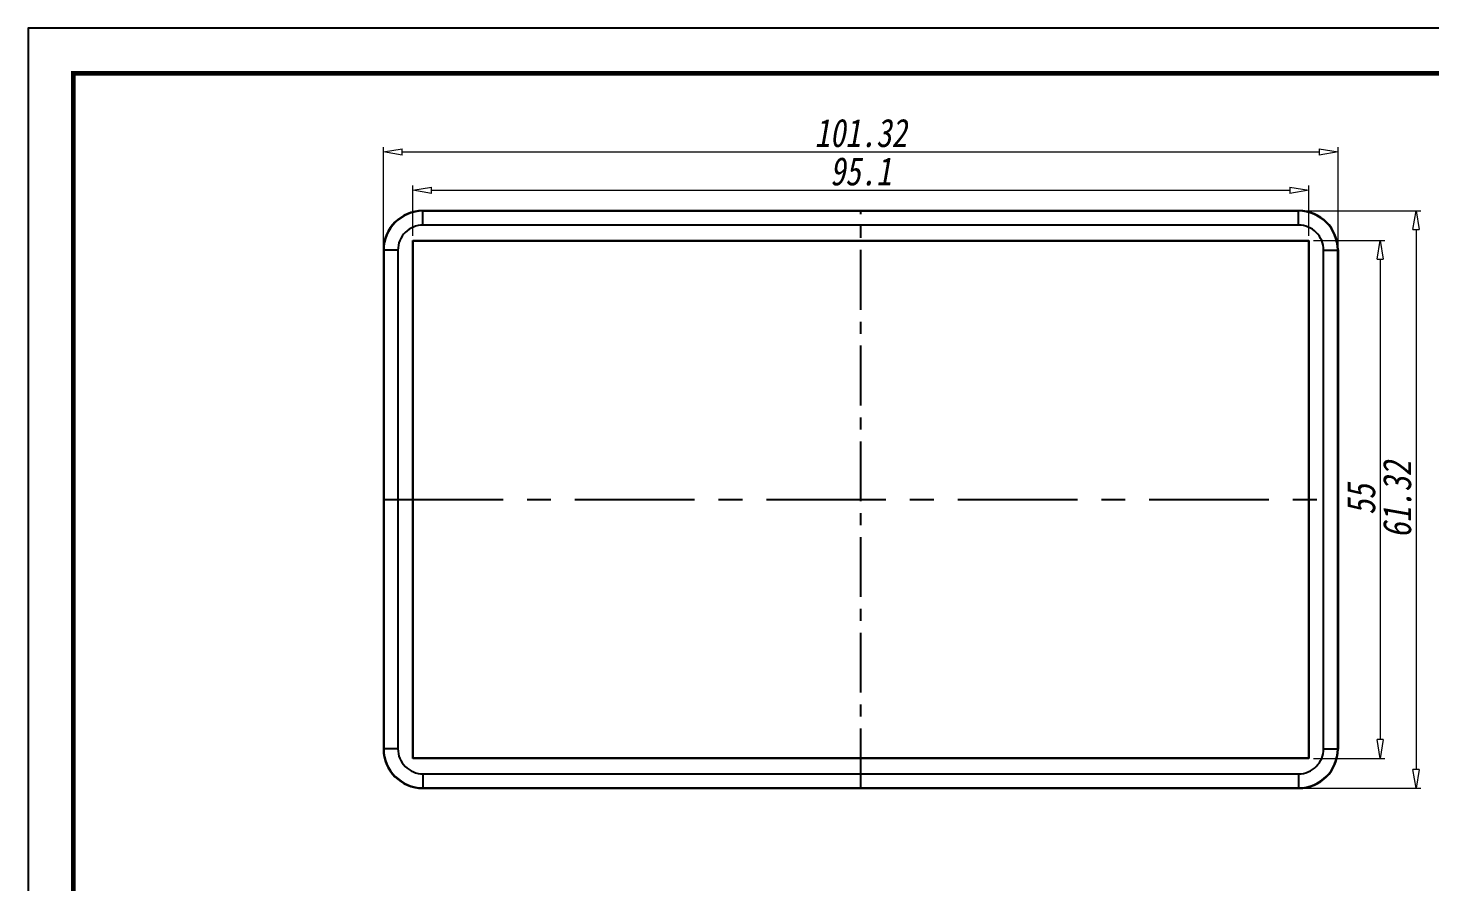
# Model space of a CAD drawing. Header units: millimetres. Extents: x -36 to 243, y 1043 to 1237.
# Drawn here: x -36 to 112.8, y 1146.6 to 1237.2 of the extents above; entities that cross this region are included whole.
import ezdxf

# ---------------------------------------------------------------- set-up
doc = ezdxf.new("R2010")
doc.units = ezdxf.units.MM
doc.linetypes.add('CENTER', pattern=[50.800000000000004, 31.75, -6.35, 6.35, -6.35])
doc.layers.add('06___PRT_ALL_SURFS', color=7, linetype='Continuous')
doc.layers.add('from', color=7, linetype='Continuous')
doc.layers.add('dim', color=82, linetype='Continuous', lineweight=9)
doc.styles.add('wuwei', font='SimSun.ttf', dxfattribs={"width": 0.8, "oblique": 10})
doc.dimstyles.new('wuwei', dxfattribs={"dimtxt": 2.5, "dimasz": 1.5, "dimexe": 0.3, "dimexo": 0.3, "dimgap": 0.5, "dimtad": 1, "dimdsep": 46, "dimtxsty": 'wuwei', "dimblk": 'CLOSEDBLANK', "dimcen": 0, "dimclrd": 42, "dimclre": 40, "dimclrt": 74, "dimazin": 2, "dimtfac": 1, "dimtofl": 0, "dimtmove": 0, "dimatfit": 3, "dimfxl": 0, "dimlwd": 5, "dimlwe": 5, "dimarcsym": 0})

# ---------------------------------------------------------------- blocks, each defined once
blk = doc.blocks.new('_ClosedBlank')
at = {"color": 0, "linetype": 'ByBlock', "lineweight": -2}
for p, q in [((-1, 0.1666666666666667), (0, 0)), ((-1, 0.1666666666666667), (-1, -0.1666666666666667)), ((0, 0), (-1, -0.1666666666666667))]:
    blk.add_line(p, q, dxfattribs=at)
blk = doc.blocks.new('*D74')
at = {"layer": 'Defpoints', "color": 0}
for p in [(99.9601920835371, 1219.985902611375), (4.860192083536731, 1214.664114756421), (99.9601920835371, 1214.664114756421)]:
    blk.add_point(p, dxfattribs=at)
at = {"layer": 'dim', "color": 40, "lineweight": 5}
for p, q in [((4.860192083536731, 1215.163864756421), (4.860192083536731, 1220.485652611375)), ((99.9601920835371, 1215.163864756421), (99.9601920835371, 1220.485652611375))]:
    blk.add_line(p, q, dxfattribs=at)
at = {"layer": 'dim', "color": 42, "lineweight": 5}
blk.add_line((6.860192083536731, 1219.985902611375), (97.9601920835371, 1219.985902611375), dxfattribs=at)
at = {"layer": 'dim', "color": 42, "lineweight": 5, "xscale": 2, "yscale": 2, "zscale": 2, "rotation": 180}
blk.add_blockref('_ClosedBlank', (4.860192083536731, 1219.985902611375), dxfattribs=at)
at = {"layer": 'dim', "color": 42, "lineweight": 5, "xscale": 2, "yscale": 2, "zscale": 2}
blk.add_blockref('_ClosedBlank', (99.9601920835371, 1219.985902611375), dxfattribs=at)
at = {"layer": 'dim', "color": 74, "insert": (52.41019208353691, 1221.985652611375), "char_height": 3, "attachment_point": 5, "style": 'wuwei'}
blk.add_mtext('95.1', dxfattribs=at)
blk = doc.blocks.new('*D75')
at = {"layer": 'Defpoints', "color": 0}
for p in [(99.9601920835371, 1214.664114756421), (99.9601920835371, 1159.664114756421), (107.5406051341038, 1159.664114756421)]:
    blk.add_point(p, dxfattribs=at)
at = {"layer": 'dim', "color": 40, "lineweight": 5}
for p, q in [((100.4599420835371, 1214.664114756421), (108.0403551341038, 1214.664114756421)), ((100.4599420835371, 1159.664114756421), (108.0403551341038, 1159.664114756421))]:
    blk.add_line(p, q, dxfattribs=at)
at = {"layer": 'dim', "color": 42, "lineweight": 5}
blk.add_line((107.5406051341038, 1212.664114756421), (107.5406051341038, 1161.664114756421), dxfattribs=at)
at = {"layer": 'dim', "color": 42, "lineweight": 5, "xscale": 2, "yscale": 2, "zscale": 2}
for p, rotation in [((107.5406051341038, 1214.664114756421), 90), ((107.5406051341038, 1159.664114756421), 270)]:
    blk.add_blockref('_ClosedBlank', p, dxfattribs=dict(at, rotation=rotation))
at = {"layer": 'dim', "color": 74, "insert": (105.5408551341036, 1187.164114756421), "char_height": 3, "attachment_point": 5, "rotation": 90, "style": 'wuwei'}
blk.add_mtext('55', dxfattribs=at)
blk = doc.blocks.new('*D76')
at = {"layer": 'Defpoints', "color": 0}
for p in [(103.070594382837, 1224.060256312982), (1.749789784314089, 1213.667051215168), (103.070594382837, 1213.66624686177)]:
    blk.add_point(p, dxfattribs=at)
at = {"layer": 'dim', "color": 40, "lineweight": 5}
for p, q in [((1.749789784314089, 1214.166801215168), (1.74978978431409, 1224.560006312982)), ((103.070594382837, 1214.16599686177), (103.070594382837, 1224.560006312982))]:
    blk.add_line(p, q, dxfattribs=at)
at = {"layer": 'dim', "color": 42, "lineweight": 5}
blk.add_line((3.74978978431409, 1224.060256312982), (101.070594382837, 1224.060256312982), dxfattribs=at)
at = {"layer": 'dim', "color": 42, "lineweight": 5, "xscale": 2, "yscale": 2, "zscale": 2, "rotation": 180}
blk.add_blockref('_ClosedBlank', (1.74978978431409, 1224.060256312982), dxfattribs=at)
at = {"layer": 'dim', "color": 42, "lineweight": 5, "xscale": 2, "yscale": 2, "zscale": 2}
blk.add_blockref('_ClosedBlank', (103.070594382837, 1224.060256312982), dxfattribs=at)
at = {"layer": 'dim', "color": 74, "insert": (52.41019208357557, 1226.060006312982), "char_height": 3, "attachment_point": 5, "style": 'wuwei'}
blk.add_mtext('101.32', dxfattribs=at)
blk = doc.blocks.new('*D77')
at = {"layer": 'Defpoints', "color": 0}
for p in [(98.91312854238413, 1217.824517055644), (98.91312854234184, 1156.503712457099), (111.3538178898211, 1156.503712457099)]:
    blk.add_point(p, dxfattribs=at)
at = {"layer": 'dim', "color": 40, "lineweight": 5}
for p, q in [((99.41287854238414, 1217.824517055644), (111.8535678898212, 1217.824517055644)), ((99.41287854234184, 1156.503712457099), (111.8535678898211, 1156.503712457099))]:
    blk.add_line(p, q, dxfattribs=at)
at = {"layer": 'dim', "color": 42, "lineweight": 5}
blk.add_line((111.3538178898211, 1215.824517055644), (111.3538178898211, 1158.503712457099), dxfattribs=at)
at = {"layer": 'dim', "color": 42, "lineweight": 5, "xscale": 2, "yscale": 2, "zscale": 2}
for p, rotation in [((111.3538178898211, 1217.824517055644), 90), ((111.3538178898211, 1156.503712457099), 270)]:
    blk.add_blockref('_ClosedBlank', p, dxfattribs=dict(at, rotation=rotation))
at = {"layer": 'dim', "color": 74, "insert": (109.3540678898209, 1187.164114756371), "char_height": 3, "attachment_point": 5, "rotation": 90, "style": 'wuwei'}
blk.add_mtext('61.32', dxfattribs=at)
blk = doc.blocks.new('*u50')
at = {"color": 7, "linetype": 'Continuous'}
for p, q in [((-46.50293645884994, 30.66040229924999), (-46.46922288425003, 30.62714553085004)), ((-46.50293645884994, 30.66040229924999), (46.50293645884994, 30.66040229924999)), ((-46.46967969034995, 29.12805929025001), (-46.46967968374975, 30.62714553085004)), ((46.46967969034995, 30.62714553085004), (-46.46922288425003, 30.62714553085004)), ((46.50293645884994, 30.66040229924999), (46.46967969034995, 30.62714553085004)), ((46.46967969034995, 29.12805929025001), (46.46967969034995, 30.62714553085004)), ((46.46967969034995, 29.12805929025001), (-46.46967969034995, 29.12805929025001)), ((-50.66040229925011, 26.50293645885), (-50.66040229925011, -26.50293645885)), ((-50.66040229925011, 26.50293645885), (-50.62714553075011, 26.46967969045005)), ((-50.62714553075011, 26.46967969045005), (-50.62714553075011, -26.46922288424997)), ((-49.12805929024989, 26.46967969045005), (-50.62714553075011, 26.46967969045005)), ((-49.12805929024989, 26.46967969045005), (-49.12805929024989, -26.46967969035001)), ((49.12805929024989, 26.46967969045005), (50.62714553075011, 26.46967968374997)), ((49.12805929024989, -26.46967969035001), (49.12805929024989, 26.46967969045005)), ((50.66040229925011, 26.50293645885), (50.62714553075011, 26.46922288425003)), ((50.62714553075011, -26.46967969035001), (50.62714553075011, 26.46922288425003)), ((50.66040229925011, 26.50293645885), (50.66040229925011, -26.50293645885)), ((-50.66040229925011, -26.50293645885), (-50.62714553075011, -26.46922288424997)), ((-49.12805929024989, -26.46967969035001), (-50.62714553075011, -26.46967968364999)), ((49.12805929024989, -26.46967969035001), (50.62714553075011, -26.46967969035001)), ((50.66040229925011, -26.50293645885), (50.62714553075011, -26.46967969035001)), ((-46.46967969034995, -29.12805929025001), (-46.46967969034995, -30.62714553075)), ((-46.46967969034995, -29.12805929025001), (46.46967969034995, -29.12805929025001)), ((46.46967969034995, -29.12805929025001), (46.4696796837502, -30.62714553075)), ((-46.50293645884994, -30.66040229915001), (-46.46967969034995, -30.62714553075)), ((-46.50293645884994, -30.66040229915001), (46.50293645884994, -30.66040229915001)), ((-46.46967969034995, -30.62714553075), (46.46922288425003, -30.62714553075)), ((46.50293645884994, -30.66040229915001), (46.46922288425003, -30.62714553075))]:
    blk.add_line(p, q, dxfattribs=at)
at = {"color": 1, "linetype": 'CENTER', "ltscale": 0.2}
blk.add_line((0, -30.66040230927291), (0, 30.66040230927288), dxfattribs=at)
at = {"color": 1, "linetype": 'CENTER', "ltscale": 0.4}
blk.add_line((-50.66040230927274, -1.4210854715202e-14), (50.66040230927319, -1.4210854715202e-14), dxfattribs=at)
at = {"color": 7, "linetype": 'Continuous'}
for centre, radius, start, end in [((-46.46813107094977, 26.46813114435002), 4.1590050031, 90.01504452800528, 179.9786667850999), ((46.46813114435008, 26.46813107094999), 4.1590050031, 0.0150445280003717, 89.97866678510478), ((-46.47031289615006, 26.47031289705001), 2.6577249166, 89.9863493311998, 180.0136506872993), ((46.47031250044984, 26.47031249964999), 2.6577249166, 359.9863578810001, 90.01364213788993), ((-46.46813166545007, -26.46813159195), 4.1590050031, 180.0150373511006, 269.9786739618013), ((-46.47031289694996, -26.47031289604996), 2.6577249166, 179.9863493311998, 270.0136506872993), ((46.46813159205021, -26.46813166545002), 4.1590050031, 270.0150373511005, 359.9786739617996), ((46.47031249964994, -26.47031250045001), 2.6577249166, 269.986357881, 0.0136421378996859)]:
    blk.add_arc(centre, radius, start, end, dxfattribs=at)
for centre, major_axis, start_param, end_param in [((-46.49786659494976, 26.49786659494998), (-2.9451491455, 2.9451491455), -0.7847891758, 0.7847891758), ((46.49786659495021, 26.49786659494998), (2.9451491455, 2.9451491455), -0.7847891758, 0.7847891758), ((-46.49786659494976, -26.49786659494998), (2.9451491455, 2.9451491455), -3.9263818294, -2.3568034778), ((46.49786659495021, -26.49786659494998), (-2.9451491455, 2.9451491455), -3.9263818294, -2.3568034778)]:
    blk.add_ellipse(centre, major_axis=major_axis, ratio=0.9987827659999999, start_param=start_param, end_param=end_param, dxfattribs=at)
at = {"layer": '06___PRT_ALL_SURFS', "color": 7, "linetype": 'Continuous'}
for p, q in [((-47.55000000004975, -27.49999999994998), (-47.55000000004975, 27.50000000005002)), ((-47.55000000004975, 27.50000000005002), (-47.52379611034985, 27.47379611035001)), ((-47.55000000004975, 27.50000000005002), (47.54999999995016, 27.50000000005002)), ((-47.52379611034985, -27.47379611035001), (-47.52379611034985, 27.47379611035001)), ((-47.52379611034985, 27.47379611035001), (47.5237961103503, 27.47379611035001)), ((47.54999999995016, 27.50000000005002), (47.5237961103503, 27.47379611035001)), ((47.5237961103503, 27.47379611035001), (47.5237961103503, -27.47379611035001)), ((47.54999999995016, 27.50000000005002), (47.54999999995016, -27.49999999994998)), ((-47.55000000004975, -27.49999999994998), (-47.52379611034985, -27.47379611035001)), ((47.54999999995016, -27.49999999994998), (-47.55000000004975, -27.49999999994998)), ((47.5237961103503, -27.47379611035001), (-47.52379611034985, -27.47379611035001)), ((47.54999999995016, -27.49999999994998), (47.5237961103503, -27.47379611035001))]:
    blk.add_line(p, q, dxfattribs=at)

msp = doc.modelspace()

# ---------------------------------------------------------------- linework, layer by layer
at = {"layer": 'from'}
msp.add_lwpolyline([(-35.97526956237743, 1043.434172409549), (242.8821858588922, 1043.434172409549), (242.8821858588922, 1237.215034131512), (-35.97526956237743, 1237.215034131512)], close=True, dxfattribs=at)
at = {"layer": 'from', "const_width": 0.480583457472253}
msp.add_lwpolyline([(-31.1694349876534, 1048.240006984273), (-31.1694349876534, 1232.409199556793), (238.0763512841704, 1232.409199556793), (238.0763512841704, 1048.240006984273), (-31.1694349876534, 1048.240006984273)], dxfattribs=at)

# ---------------------------------------------------------------- block references
at = {"color": 7}
msp.add_blockref('*u50', (52.41019208358694, 1187.164114756371), dxfattribs=at)

# ---------------------------------------------------------------- dimensions: what is measured, and where the dimension line sits
at = {"layer": 'dim', "color": 7}
for base, p1, p2, picture, middle in [((103.070594382837, 1224.060256312982), (1.749789784314089, 1213.667051215168), (103.070594382837, 1213.66624686177), '*D76', (52.41019208357557, 1226.060006312982)), ((99.9601920835371, 1219.985902611375), (4.860192083536731, 1214.664114756421), (99.9601920835371, 1214.664114756421), '*D74', (52.41019208353691, 1221.985652611375))]:
    dim = msp.add_linear_dim(base=base, p1=p1, p2=p2, dimstyle='wuwei', override={"dimtxt": 3, "dimasz": 2, "dimexe": 0.49975, "dimexo": 0.49975, "dimgap": 0.49975}, dxfattribs=at)
    dim.commit()
    dim.dimension.update_dxf_attribs({"geometry": picture, "text_midpoint": middle})
for base, p1, p2, picture, middle in [((111.3538178898211, 1156.503712457099), (98.91312854238413, 1217.824517055644), (98.91312854234184, 1156.503712457099), '*D77', (109.3540678898209, 1187.164114756371)), ((107.5406051341038, 1159.664114756421), (99.9601920835371, 1214.664114756421), (99.9601920835371, 1159.664114756421), '*D75', (105.5408551341036, 1187.164114756421))]:
    dim = msp.add_linear_dim(base=base, p1=p1, p2=p2, angle=90, dimstyle='wuwei', override={"dimtxt": 3, "dimasz": 2, "dimexe": 0.49975, "dimexo": 0.49975, "dimgap": 0.49975}, dxfattribs=at)
    dim.commit()
    dim.dimension.update_dxf_attribs({"geometry": picture, "text_midpoint": middle})

doc.saveas('drawing.dxf')
